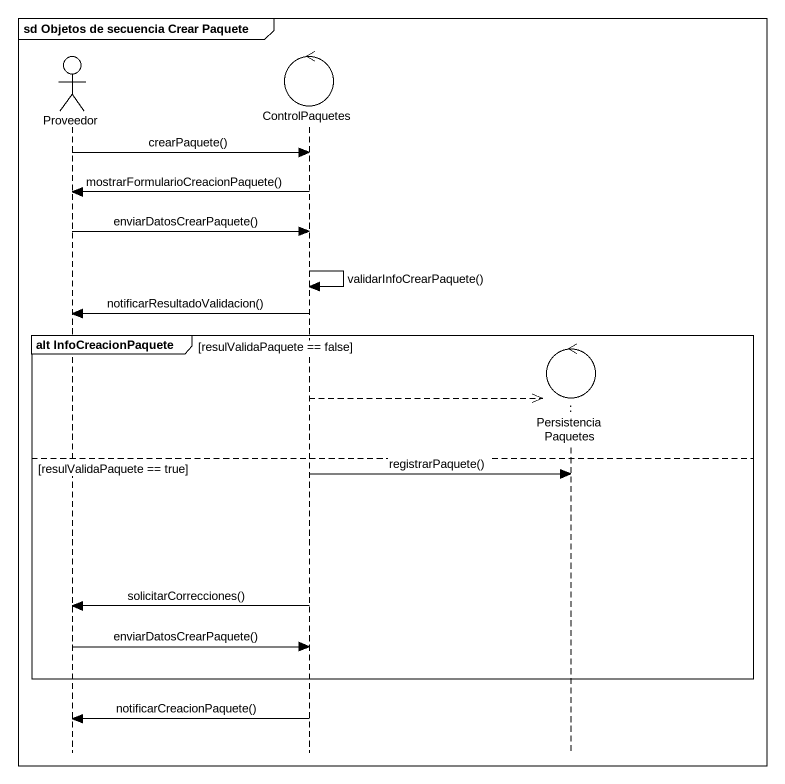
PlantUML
@startuml
mainframe sd Objetos de secuencia Crear Paquete
hide footbox
actor Proveedor
control ControlPaquetes
control ": PersistenciaPaquetes" as PersistenciaPaquetes

Proveedor -> ControlPaquetes : crearPaquete()
ControlPaquetes -> Proveedor : mostrarFormularioCreacionPaquete()
Proveedor -> ControlPaquetes : enviarDatosCrearPaquete()
ControlPaquetes -> ControlPaquetes : validarInfoCrearPaquete()
ControlPaquetes -> Proveedor : notificarResultadoValidacion()
group alt InfoCreacionPaquete [resulValidaPaquete == false]
  ControlPaquetes -->> PersistenciaPaquetes **
else resulValidaPaquete == true
  ControlPaquetes -> PersistenciaPaquetes : registrarPaquete()
  ControlPaquetes -> Proveedor : solicitarCorrecciones()
  Proveedor -> ControlPaquetes : enviarDatosCrearPaquete()
end
ControlPaquetes -> Proveedor : notificarCreacionPaquete()
@enduml
